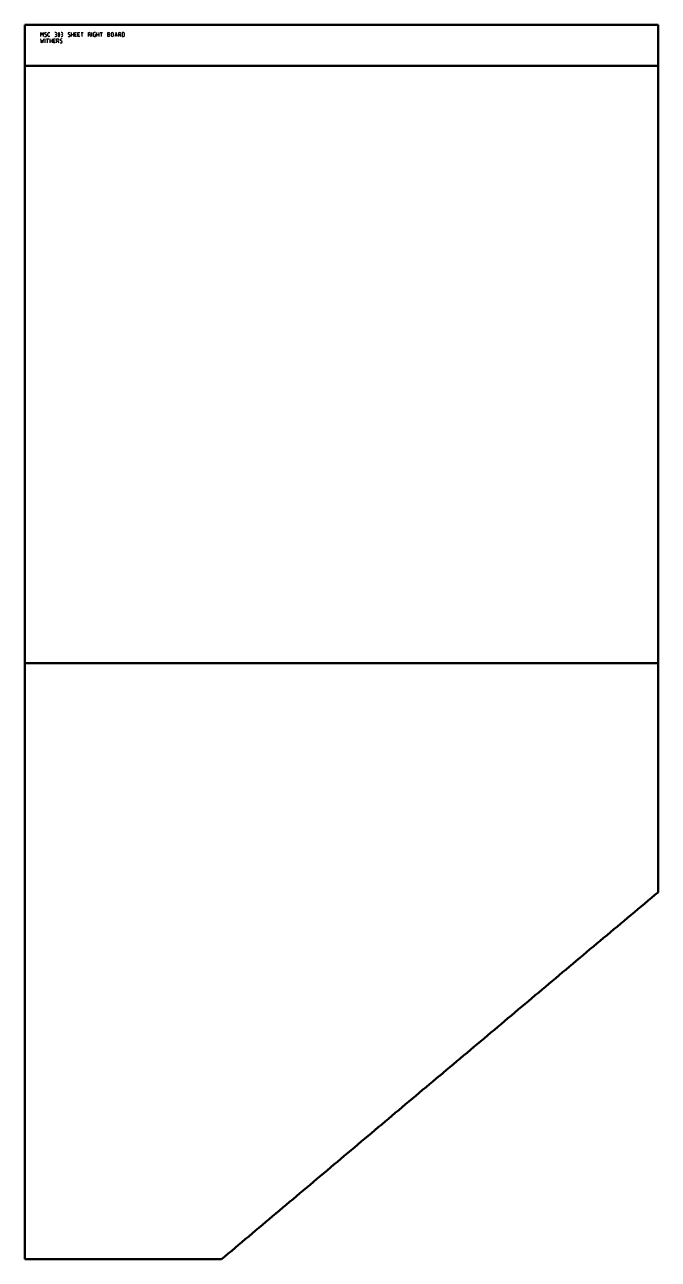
# Model space of a CAD drawing. Header units: millimetres. Extents: x 0 to 980, y 6 to 1915.
import ezdxf

# ---------------------------------------------------------------- set-up
doc = ezdxf.new("R2010")
doc.units = ezdxf.units.MM
for name, color, linetype, lineweight in [('IV_BEND', 250, 'Continuous', 50), ('IV_MARK_SURFACE', 2, 'Continuous', 25), ('IV_OUTER_PROFILE', 7, 'Continuous', 50)]:
    doc.layers.add(name, color=color, linetype=linetype, lineweight=lineweight)

msp = doc.modelspace()

# ---------------------------------------------------------------- linework, layer by layer
at = {"layer": 'IV_BEND'}
for p, q in [((980, 1851.4), (0, 1851.4)), ((980, 927.4), (0, 927.4))]:
    msp.add_line(p, q, dxfattribs=at)
at = {"layer": 'IV_MARK_SURFACE'}
for p, q in [((24.3, 1892.8), (25.6, 1886.7)), ((24.8, 1896.5), (24.8, 1902.6)), ((24.8, 1902.6), (26.8, 1899.2)), ((25.6, 1886.7), (27, 1890.7)), ((26.8, 1899.2), (28.8, 1902.6)), ((27, 1890.7), (28.3, 1886.7)), ((28.3, 1886.7), (29.7, 1892.8)), ((28.8, 1902.6), (28.8, 1896.5)), ((33.2, 1899.2), (31.5, 1900.2)), ((31.7, 1886.7), (31.7, 1892.8)), ((33.8, 1892.8), (35.5, 1892.8)), ((35.5, 1886.7), (35.5, 1892.8)), ((35.5, 1892.8), (37.1, 1892.8)), ((36, 1897.8), (36, 1901.2)), ((37.3, 1902.6), (38.7, 1902.6)), ((38.7, 1896.5), (37.3, 1896.5)), ((39.2, 1890.1), (39.2, 1892.8)), ((42.6, 1892.8), (42.6, 1890.1)), ((44.6, 1890.1), (44.6, 1892.8)), ((44.6, 1892.8), (47.3, 1892.8)), ((48.2, 1902.6), (46.8, 1902.6)), ((46.8, 1896.5), (47.8, 1896.5)), ((47.8, 1899.8), (47.5, 1899.8)), ((49.3, 1889.4), (49.3, 1892.8)), ((49.3, 1892.8), (51, 1892.8)), ((57.1, 1889.4), (55.4, 1890.4)), ((57.6, 1902.6), (56.3, 1902.6)), ((56.3, 1896.5), (57.3, 1896.5)), ((57.3, 1899.8), (57, 1899.8)), ((69.5, 1899.2), (67.8, 1900.2)), ((72.2, 1899.8), (72.2, 1902.6)), ((72.2, 1899.8), (75.6, 1899.8)), ((72.2, 1896.5), (72.2, 1899.8)), ((75.6, 1902.6), (75.6, 1899.8)), ((75.6, 1899.8), (75.6, 1896.5)), ((77.6, 1899.8), (77.6, 1902.6)), ((77.6, 1902.6), (80.3, 1902.6)), ((77.6, 1896.5), (77.6, 1899.8)), ((77.6, 1899.8), (79.7, 1899.8)), ((80.3, 1896.5), (77.6, 1896.5)), ((82.4, 1899.8), (82.4, 1902.6)), ((82.4, 1902.6), (85.1, 1902.6)), ((82.4, 1896.5), (82.4, 1899.8)), ((82.4, 1899.8), (84.4, 1899.8)), ((85.1, 1896.5), (82.4, 1896.5)), ((87.1, 1902.6), (88.8, 1902.6)), ((88.8, 1896.5), (88.8, 1902.6)), ((88.8, 1902.6), (90.5, 1902.6)), ((98.6, 1899.2), (98.6, 1902.6)), ((98.6, 1902.6), (100.3, 1902.6)), ((100.3, 1899.2), (98.6, 1899.2)), ((98.6, 1896.5), (98.6, 1899.2)), ((100.7, 1899.2), (102, 1896.5)), ((104.1, 1896.5), (104.1, 1902.6)), ((106.1, 1901.2), (106.1, 1897.8)), ((109.5, 1902.6), (107.5, 1902.6)), ((107.5, 1896.5), (109.5, 1896.5)), ((109.5, 1899.8), (108.5, 1899.8)), ((109.5, 1896.5), (109.5, 1899.8)), ((111.5, 1899.8), (111.5, 1902.6)), ((111.5, 1899.8), (114.9, 1899.8)), ((111.5, 1896.5), (111.5, 1899.8)), ((114.9, 1902.6), (114.9, 1899.8)), ((114.9, 1899.8), (114.9, 1896.5)), ((116.9, 1902.6), (118.6, 1902.6)), ((118.6, 1896.5), (118.6, 1902.6)), ((118.6, 1902.6), (120.3, 1902.6)), ((128.5, 1902.6), (130.2, 1902.6)), ((128.5, 1899.8), (128.5, 1902.6)), ((130.2, 1899.8), (128.5, 1899.8)), ((128.5, 1896.5), (128.5, 1899.8)), ((130.2, 1896.5), (128.5, 1896.5)), ((133.9, 1900.9), (133.9, 1898.1)), ((137.3, 1898.1), (137.3, 1900.9)), ((141.3, 1902.6), (139.3, 1896.5)), ((140, 1898.1), (142.7, 1898.1)), ((143.4, 1896.5), (141.3, 1902.6)), ((145.4, 1899.2), (145.4, 1902.6)), ((145.4, 1902.6), (147.1, 1902.6)), ((147.1, 1899.2), (145.4, 1899.2)), ((145.4, 1896.5), (145.4, 1899.2)), ((147.4, 1899.2), (148.8, 1896.5)), ((150.8, 1902.6), (150.8, 1896.5)), ((152.9, 1902.6), (150.8, 1902.6)), ((150.8, 1896.5), (152.9, 1896.5)), ((154.2, 1897.8), (154.2, 1901.2)), ((39.2, 1890.1), (42.6, 1890.1)), ((39.2, 1886.7), (39.2, 1890.1)), ((42.6, 1890.1), (42.6, 1886.7)), ((44.6, 1886.7), (44.6, 1890.1)), ((44.6, 1890.1), (46.6, 1890.1)), ((47.3, 1886.7), (44.6, 1886.7)), ((51, 1889.4), (49.3, 1889.4)), ((49.3, 1886.7), (49.3, 1889.4)), ((51.4, 1889.4), (52.7, 1886.7))]:
    msp.add_line(p, q, dxfattribs=at)
for centre, radius, start, end in [((32.2, 1901.3), 1.35, 139.6263, 239.2984), ((32.1, 1898.7), 2.28, 236.4174, 280.9627), ((32.6, 1899.7), 2.86, 61.7153, 118.2847), ((32.5, 1897.9), 1.46, 272.3685, 59.559), ((37.3, 1901.2), 1.36, 90, 180), ((37.3, 1897.8), 1.36, 180, 270), ((47.8, 1898.1), 1.69, 270, 90), ((48.2, 1901.2), 1.36, 270, 90), ((51, 1891.1), 1.69, 270, 90), ((60.1, 1899.5), 8.54, 163.8661, 196.1339), ((52.9, 1901.5), 1.1, 22.4119, 157.5881), ((52.9, 1897.6), 1.1, 203.0373, 336.9627), ((45.7, 1899.5), 8.54, 343.8661, 16.1339), ((56.1, 1891.6), 1.35, 139.6263, 239.2984), ((56.5, 1889.9), 2.86, 61.7153, 118.2847), ((57.3, 1898.1), 1.69, 270, 90), ((57.6, 1901.2), 1.36, 270, 90), ((68.4, 1898.7), 2.28, 236.4174, 280.9627), ((68.5, 1901.3), 1.35, 139.6263, 239.2984), ((68.8, 1899.7), 2.86, 61.7153, 118.2847), ((68.8, 1897.9), 1.46, 272.3685, 59.559), ((100.3, 1900.9), 1.69, 270, 90), ((107.5, 1901.2), 1.36, 90, 180), ((107.5, 1897.8), 1.36, 180, 270), ((130.2, 1901.2), 1.36, 270, 90), ((130.2, 1898.1), 1.69, 270, 90), ((135.6, 1900.9), 1.69, 0, 180), ((135.6, 1898.1), 1.69, 180, 0), ((147.1, 1900.9), 1.69, 270, 90), ((152.9, 1901.2), 1.36, 0, 90), ((152.9, 1897.8), 1.36, 270, 0), ((56, 1888.9), 2.28, 236.4174, 280.9627), ((56.4, 1888.1), 1.46, 272.3685, 59.559)]:
    msp.add_arc(centre, radius, start, end, dxfattribs=at)
at = {"layer": 'IV_OUTER_PROFILE'}
for p, q in [((0, 1914.8), (980, 1914.8)), ((0, 5.7), (0, 1914.8)), ((980, 1914.8), (980, 573.7)), ((304.3, 5.7), (0, 5.7))]:
    msp.add_line(p, q, dxfattribs=at)
for centre, radius, start, end in [((599866.7, -712706.4), 931361.2, 130.017607, 130.0243998), ((512021.7, -608115.6), 794774.4, 130.0240108, 130.0319698), ((446551.2, -530186.7), 692993.7, 130.0315803, 130.0407068), ((395859.8, -469868.6), 614203.5, 130.0403166, 130.0506119), ((355440.2, -421790.6), 551392.5, 130.050221, 130.061687), ((322449.1, -382564.4), 500137.1, 130.061295, 130.073932), ((295003.7, -349946.7), 457508.9, 130.07354, 130.087351), ((271808.1, -322393.2), 421491.8, 130.086958, 130.101945)]:
    msp.add_arc(centre, radius, start, end, dxfattribs=at)

doc.saveas('drawing.dxf')
